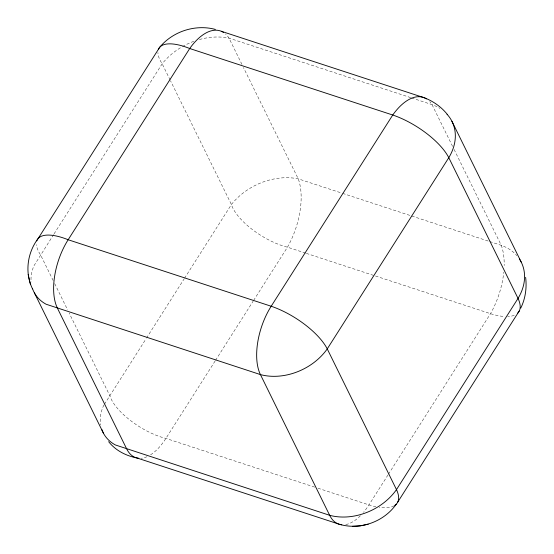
<?xml version="1.0" encoding="UTF-8"?>
<svg xmlns="http://www.w3.org/2000/svg" width="554" height="554" viewBox="0 0 554 554"><rect width="100%" height="100%" fill="white"/><g stroke="black" fill="none" stroke-linecap="round" stroke-linejoin="round"><path stroke-width="0.42" stroke-dasharray="2.77 2.08" d="M104 404.953L103.189 406.504A44.867 34.618 -26.2 0 0 100.634 424.939M53.606 234.591L33.946 265.788A44.867 34.618 -26.2 0 0 31.1 281.903M54.07 233.857L162.17 63.8A57.893 44.673 -26.2 0 1 181.089 47.381M104.45 404.247L146.041 338.813M146.505 338.085L184.087 278.967M184.551 278.233L231.413 204.516A57.893 44.673 -26.2 0 1 298.239 178.838L341.804 193.104M215.091 361.042L165.909 438.408A50.76 25.339 -71.9 0 1 150.231 455.021M215.554 360.308L253.136 301.189M253.6 300.462L287.464 247.181A55.601 27.755 -71.9 0 0 298.239 178.838L243.448 67.498M387.966 474.979L368.943 504.902A50.76 25.339 -71.9 0 1 363.528 512.332M388.43 474.245L490.498 313.675A55.601 27.755 -71.9 0 0 503.759 272.236M410.652 97.615L228.996 38.122A57.893 44.673 -26.2 0 0 198.748 39.708M411.477 97.885L432.023 104.616A51.868 40.02 -26.2 0 1 439.883 108.362M342.621 193.374L488.933 241.295M489.757 241.565L501.266 245.332A51.868 40.02 -26.2 0 1 516.861 255.636M305.552 253.102L287.464 247.181A44.867 17.686 32.4 0 1 231.413 204.516L170.535 80.808M306.369 253.372L490.498 313.675A51.667 20.366 32.4 0 0 504.507 316.5M314.693 487.132L165.909 438.408A44.867 17.686 32.4 0 1 109.858 395.743L69.146 313.017M317.975 488.212L368.943 504.902A51.667 20.366 32.4 0 0 375.903 506.751M452.57 146.367L432.023 104.616A55.601 27.755 -71.9 0 0 429.766 101.659M454.093 149.462L501.266 245.332A55.601 27.755 -71.9 0 1 504.175 265.553M241.932 64.409L228.996 38.122A55.601 27.755 -71.9 0 0 225.478 33.932M170.161 80.039L162.17 63.8A44.867 17.686 32.4 0 1 157.925 52.582M53.17 280.539L40.615 255.027A44.867 17.686 32.4 0 1 36.412 244.612M54.694 283.634L67.63 309.921M182.481 46.571A57.893 44.673 -26.2 0 1 194.17 41.183M146.99 456.725A50.76 25.339 -71.9 0 1 141.18 458.262M514.244 315.295A51.667 20.366 32.4 0 1 507.706 316.542M360.405 515.753A50.76 25.339 -71.9 0 1 345.627 524.576M394.039 505.878A51.667 20.366 32.4 0 1 379.151 507.332"/><path stroke-width="0.83" d="M520.739 308.128C525.441 298.634 526.93 287.789 525.628 277.319M397.744 502.097L519.299 310.87M396.242 504.223C384.019 521.626 360.682 530.226 340.142 524.513L137.108 458.013C126.146 455.859 115.634 450.603 108.653 441.683M368.223 524.181L360.218 525.878L352.413 526.3M215.354 29.41C195.375 24.057 172.855 31.336 159.697 47.284L38.143 238.511C27.291 252.714 24.549 272.748 32.527 288.904M221.275 31.266L424.302 97.767C433.235 101.195 441.323 106.874 447.286 114.38M451.912 121.264L521.155 261.987M34.41 292.893L103.646 433.609M28.171 274.521L30.352 284.001M394.649 505.511A51.667 20.366 32.4 0 0 396.484 489.618L518.038 298.398A51.868 40.02 -26.2 0 0 519.444 259.043M517.796 312.996A51.667 20.366 32.4 0 0 518.038 298.398L448.795 157.675A51.868 40.02 -26.2 0 0 447.043 114.269M158.347 49.666A44.867 17.686 32.4 0 1 189.71 48.517L392.744 115.017A51.667 20.366 32.4 0 1 448.795 157.675L327.248 348.902A53.641 41.391 -26.2 0 1 260.422 374.587L46.1 304.229A44.867 34.618 -26.2 0 1 32.534 288.703M223.456 32.402A55.601 27.755 -71.9 0 0 189.71 48.517L68.156 239.743A50.76 25.339 -71.9 0 0 57.387 308.086L126.631 448.802A50.76 25.339 -71.9 0 0 138.77 458.262M36.799 240.893A44.867 17.686 32.4 0 1 68.156 239.743L271.19 306.244A51.667 20.366 32.4 0 1 327.248 348.902L396.484 489.618A53.641 41.391 -26.2 0 1 329.658 515.303L115.343 444.945A44.867 34.618 -26.2 0 1 101.777 429.419M426.483 98.903A55.601 27.755 -71.9 0 0 392.744 115.017L271.19 306.244A50.76 25.339 -71.9 0 0 260.422 374.587L329.658 515.303A50.76 25.339 -71.9 0 0 341.797 524.763"/></g></svg>
